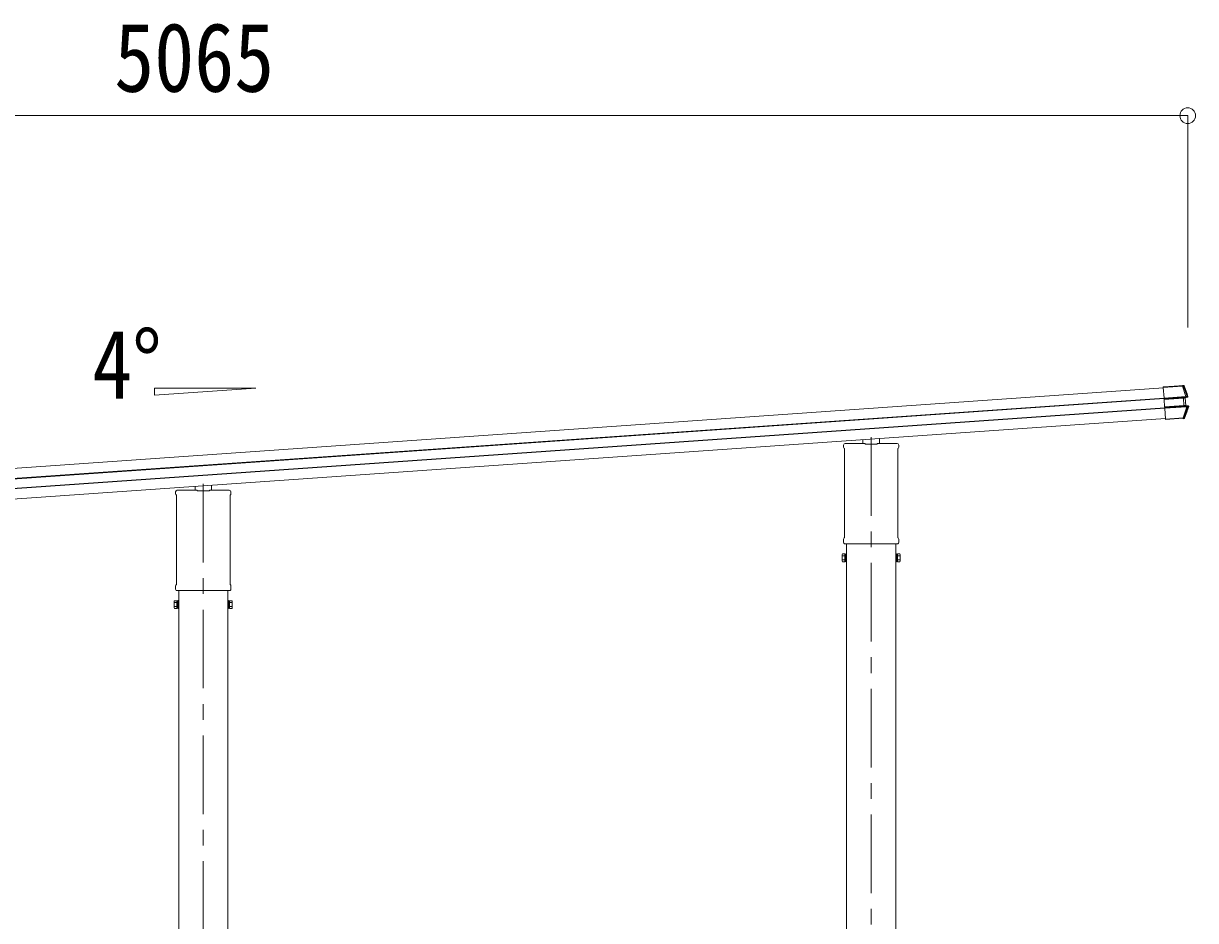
# Model space of a CAD drawing. Units: millimetres at full size, sheet at 1:40; details may follow other scales. Extents: x -11243 to 11243, y -7760 to 7760.
# Drawn here: x 3847 to 6831, y -2990 to -708 of the extents above; entities that cross this region are included whole.
import ezdxf
from ezdxf.enums import TextEntityAlignment as Align

# ---------------------------------------------------------------- set-up
doc = ezdxf.new("R2010")
doc.units = ezdxf.units.MM
doc.header["$LTSCALE"] = 40
doc.header["$PDMODE"] = 32
doc.header["$PDSIZE"] = 40
doc.linetypes.add('CHAIN1', pattern=[8, 5, -1, 1, -1])
doc.layers.add('0-3_ELV2', color=7, linetype='Continuous', lineweight=9)
doc.layers.add('0-6_OTH_LINE', color=6, linetype='Continuous', lineweight=9)
doc.styles.add('ＭＳ ゴシック', font='')
doc.styles.get('ＭＳ ゴシック').set_extended_font_data('MS Gothic')

msp = doc.modelspace()

# ---------------------------------------------------------------- linework, layer by layer
at = {"layer": '0-3_ELV2', "color": 6}
msp.add_line((6810.87, -942.29), (6810.87, -1481.56), dxfattribs=at)
at = {"layer": '0-3_ELV2', "color": 4}
for p, q in [((1850.61, -1977.48), (6748.85, -1634.96)), ((4181.18, -1635.86), (4439.19, -1635.86)), ((4181.18, -1653.91), (4439.19, -1635.86)), ((4181.18, -1635.86), (4181.18, -1653.91)), ((6748.68, -1632.57), (6763.13, -1631.56)), ((6748.7, -1632.78), (6748.68, -1632.57)), ((6748.78, -1633.99), (6748.7, -1632.78)), ((6797.5, -1630.58), (6748.78, -1633.99)), ((6764.13, -1631.48), (6764.23, -1631.24)), ((6800.09, -1628.73), (6764.23, -1631.24)), ((6806.44, -1657.03), (6797.5, -1630.58)), ((6798.65, -1629.27), (6800.09, -1628.73)), ((6800.35, -1630.35), (6809.37, -1656.93)), ((1852.42, -2003.38), (6750.66, -1660.86)), ((1852.52, -2004.77), (6750.76, -1662.26)), ((6750.67, -1660.93), (6806.44, -1657.03)), ((6806.55, -1658.61), (6750.78, -1662.51)), ((6750.86, -1663.65), (6750.78, -1662.51)), ((6750.86, -1663.65), (6799.8, -1660.23)), ((6750.89, -1664.14), (6750.86, -1663.65)), ((6752.23, -1683.34), (6750.89, -1664.14)), ((6799.8, -1660.23), (6799.84, -1660.72)), ((6808.09, -1658.68), (6802.38, -1660.26)), ((6808.09, -1658.68), (6802.38, -1660.26)), ((6804.36, -1660.4), (6802.83, -1660.58)), ((6803.2, -1660.06), (6804.73, -1659.88)), ((6805.7, -1679.6), (6804.36, -1660.4)), ((6804.73, -1659.88), (6810.49, -1658.34)), ((6806.44, -1657.03), (6806.55, -1658.61)), ((6808.16, -1658.66), (6808.09, -1658.68)), ((6810.49, -1658.34), (6808.47, -1658.58)), ((1854.14, -2027.99), (6752.38, -1685.48)), ((1854.24, -2029.41), (6752.48, -1686.89)), ((6752.23, -1683.34), (6801.18, -1679.91)), ((6752.27, -1683.82), (6752.23, -1683.34)), ((6801.21, -1680.4), (6752.27, -1683.82)), ((6752.35, -1685), (6752.27, -1683.82)), ((6752.35, -1685), (6808.29, -1681.09)), ((6752.47, -1686.75), (6752.35, -1685)), ((6808.41, -1682.84), (6752.47, -1686.75)), ((6754.39, -1714.21), (6752.47, -1686.75)), ((6799.16, -1711.08), (6808.41, -1682.84)), ((6801.18, -1679.91), (6801.21, -1680.4)), ((6811.22, -1682.53), (6801.84, -1710.96)), ((6803.76, -1680.01), (6809.81, -1680.8)), ((6804.16, -1679.63), (6805.7, -1679.6)), ((6806.14, -1680.06), (6804.6, -1680.09)), ((6812.26, -1680.81), (6806.14, -1680.06)), ((6808.29, -1681.09), (6808.41, -1682.84)), ((6810.14, -1680.84), (6812.26, -1680.81)), ((1856.05, -2055.29), (6754.29, -1712.77)), ((6754.39, -1714.21), (6799.16, -1711.08)), ((6754.46, -1715.18), (6754.39, -1714.21)), ((6799.23, -1712.05), (6754.46, -1715.18)), ((6799.23, -1712.05), (6799.16, -1711.08)), ((6801.27, -1713.25), (6800.37, -1712.04)), ((5934.92, -1785.47), (5934.92, -1780.72)), ((5936.71, -1788.94), (5936.71, -1788.94)), ((5936.92, -1789.34), (5936.92, -2016.1)), ((5939.17, -1776.47), (5989.17, -1776.47)), ((5984.17, -1776.47), (5984.17, -1766.62)), ((5989.67, -1778.47), (5989.67, -1776.97)), ((6020.67, -1778.47), (5989.67, -1778.47)), ((6020.67, -1776.97), (6020.67, -1778.47)), ((6021.17, -1776.47), (6071.17, -1776.47)), ((6026.17, -1776.47), (6026.17, -1763.69)), ((6073.42, -2016.1), (6073.42, -1789.34)), ((6073.63, -1788.94), (6073.63, -1788.94)), ((6075.42, -1780.72), (6075.42, -1785.47)), ((4234.92, -1904.35), (4234.92, -1899.6)), ((4236.71, -1907.81), (4236.71, -1907.81)), ((4236.92, -1908.22), (4236.92, -2134.97)), ((4239.17, -1895.35), (4289.17, -1895.35)), ((4284.17, -1895.35), (4284.17, -1885.5)), ((4289.67, -1897.35), (4289.67, -1895.85)), ((4320.67, -1897.35), (4289.67, -1897.35)), ((4320.67, -1895.85), (4320.67, -1897.35)), ((4321.17, -1895.35), (4371.17, -1895.35)), ((4326.17, -1895.35), (4326.17, -1882.56)), ((4373.42, -2134.97), (4373.42, -1908.22)), ((4373.63, -1907.81), (4373.63, -1907.81)), ((4375.42, -1899.6), (4375.42, -1904.35)), ((5934.92, -2027.97), (5934.92, -2019.97)), ((5936.71, -2016.5), (5936.71, -2016.5)), ((6073.63, -2016.5), (6073.63, -2016.5)), ((6075.42, -2019.97), (6075.42, -2027.97)), ((5931.17, -2058.87), (5931.93, -2057.56)), ((5938.17, -2057.56), (5931.93, -2057.56)), ((5936.62, -2031.37), (5936.62, -2031.37)), ((5936.92, -2031.47), (5936.9, -2031.47)), ((5936.92, -2031.47), (6073.42, -2031.47)), ((5938.17, -2077.19), (5938.17, -2057.56)), ((5938.17, -2058.17), (5940.67, -2058.17)), ((5942.67, -2031.47), (5942.67, -5123.12)), ((6067.67, -2031.47), (6067.67, -5123.12)), ((6072.17, -2058.17), (6069.67, -2058.17)), ((6072.17, -2077.19), (6072.17, -2057.56)), ((6072.17, -2057.56), (6078.41, -2057.56)), ((6073.44, -2031.47), (6073.42, -2031.47)), ((6079.17, -2058.87), (6078.41, -2057.56)), ((5931.17, -2058.87), (5931.17, -2075.87)), ((5931.17, -2075.87), (5931.93, -2077.19)), ((5938.17, -2062.46), (5931.93, -2062.46)), ((5938.17, -2072.28), (5931.93, -2072.28)), ((5938.17, -2077.19), (5931.93, -2077.19)), ((5940.67, -2076.57), (5938.17, -2076.57)), ((6067.67, -2077.87), (6069.67, -2077.87)), ((6069.67, -2076.57), (6072.17, -2076.57)), ((6072.17, -2062.46), (6078.41, -2062.46)), ((6072.17, -2072.28), (6078.41, -2072.28)), ((6072.17, -2077.19), (6078.41, -2077.19)), ((6079.17, -2075.87), (6078.41, -2077.19)), ((6079.17, -2058.87), (6079.17, -2075.87)), ((4234.92, -2146.85), (4234.92, -2138.85)), ((4236.71, -2135.38), (4236.71, -2135.38)), ((4373.63, -2135.38), (4373.63, -2135.38)), ((4375.42, -2138.85), (4375.42, -2146.85)), ((4231.17, -2177.75), (4231.93, -2176.43)), ((4231.17, -2177.75), (4231.17, -2194.75)), ((4238.17, -2176.43), (4231.93, -2176.43)), ((4236.62, -2150.25), (4236.62, -2150.24)), ((4236.92, -2150.35), (4236.9, -2150.35)), ((4236.92, -2150.35), (4373.42, -2150.35)), ((4238.17, -2196.06), (4238.17, -2176.43)), ((4238.17, -2177.05), (4240.67, -2177.05)), ((4242.67, -2150.35), (4242.67, -5123.12)), ((4367.67, -2150.35), (4367.67, -5123.12)), ((4372.17, -2177.05), (4369.67, -2177.05)), ((4372.17, -2196.06), (4372.17, -2176.43)), ((4372.17, -2176.43), (4378.41, -2176.43)), ((4373.44, -2150.35), (4373.42, -2150.35)), ((4379.17, -2177.75), (4378.41, -2176.43)), ((4379.17, -2177.75), (4379.17, -2194.75)), ((4231.17, -2194.75), (4231.93, -2196.06)), ((4238.17, -2181.34), (4231.93, -2181.34)), ((4238.17, -2191.15), (4231.93, -2191.15)), ((4238.17, -2196.06), (4231.93, -2196.06)), ((4240.67, -2195.45), (4238.17, -2195.45)), ((4367.67, -2196.75), (4369.67, -2196.75)), ((4369.67, -2195.45), (4372.17, -2195.45)), ((4372.17, -2181.34), (4378.41, -2181.34)), ((4372.17, -2191.15), (4378.41, -2191.15)), ((4372.17, -2196.06), (4378.41, -2196.06)), ((4379.17, -2194.75), (4378.41, -2196.06))]:
    msp.add_line(p, q, dxfattribs=at)
at = {"layer": '0-3_ELV2', "color": 5, "linetype": 'CHAIN1'}
for p, q in [((6005.17, -1760.54), (6005.17, -5173.73)), ((4305.17, -1879.42), (4305.17, -5173.73))]:
    msp.add_line(p, q, dxfattribs=at)
at = {"layer": '0-3_ELV2', "color": 4}
for points in [[(6748.7, -1632.78), (6797.42, -1629.38), (6797.5, -1630.58)], [(6750.78, -1662.51), (6750.67, -1660.93), (6748.78, -1633.99)], [(6797.42, -1629.38), (6797.69, -1629.36), (6797.94, -1629.34), (6798.17, -1629.32), (6798.36, -1629.3), (6798.51, -1629.29), (6798.61, -1629.28), (6798.65, -1629.27)], [(6800.35, -1630.35), (6800.3, -1630.31), (6800.21, -1630.28), (6800.08, -1630.27), (6799.93, -1630.26), (6799.74, -1630.26), (6799.53, -1630.27), (6799.29, -1630.29), (6799.03, -1630.31), (6798.75, -1630.35), (6798.45, -1630.4), (6798.14, -1630.45), (6797.83, -1630.51), (6797.5, -1630.58)], [(6800.09, -1628.73), (6800.52, -1628.76), (6800.93, -1628.89), (6801.29, -1629.12), (6801.59, -1629.43), (6801.79, -1629.81)], [(6801.79, -1629.81), (6801.6, -1629.88), (6800.82, -1630.17), (6800.35, -1630.35)], [(6801.18, -1679.91), (6799.84, -1660.72), (6750.89, -1664.14)], [(6802.37, -1660.27), (6802.21, -1660.37), (6802.11, -1660.56), (6802.09, -1660.79)], [(6802.38, -1660.26), (6802.38, -1660.27), (6802.38, -1660.27), (6802.38, -1660.27), (6802.38, -1660.27), (6802.38, -1660.27), (6802.38, -1660.27), (6802.38, -1660.27), (6802.38, -1660.27), (6802.37, -1660.27), (6802.37, -1660.27), (6802.37, -1660.27), (6802.37, -1660.27), (6802.37, -1660.27), (6802.37, -1660.27), (6802.37, -1660.27), (6802.37, -1660.27)], [(6806.44, -1657.03), (6806.86, -1656.97), (6807.26, -1656.92), (6807.66, -1656.89), (6808.03, -1656.87), (6808.37, -1656.87), (6808.67, -1656.88), (6808.93, -1656.91)], [(6808.09, -1658.68), (6807.95, -1658.65), (6807.77, -1658.62), (6807.56, -1658.6), (6807.33, -1658.59), (6807.08, -1658.59), (6806.82, -1658.6), (6806.55, -1658.61)], [(6808.16, -1658.66), (6808.32, -1658.6), (6808.48, -1658.51), (6808.62, -1658.39), (6808.74, -1658.25), (6808.84, -1658.08), (6808.92, -1657.9), (6808.98, -1657.71), (6809.01, -1657.51), (6809.01, -1657.3), (6808.98, -1657.1), (6808.93, -1656.91)], [(6808.93, -1656.91), (6809.15, -1656.89), (6809.29, -1656.9), (6809.37, -1656.93)], [(6809.37, -1656.93), (6809.53, -1656.91), (6810.17, -1656.83), (6811.39, -1656.68)], [(6811.39, -1656.68), (6811.44, -1656.91), (6811.45, -1657.14), (6811.42, -1657.38), (6811.34, -1657.6), (6811.23, -1657.8), (6811.09, -1657.99), (6810.91, -1658.14), (6810.71, -1658.26), (6810.49, -1658.34)], [(6803.75, -1680), (6803.58, -1679.93), (6803.45, -1679.75), (6803.4, -1679.53)], [(6803.75, -1680), (6803.75, -1680), (6803.75, -1680), (6803.75, -1680), (6803.75, -1680), (6803.75, -1680), (6803.75, -1680), (6803.76, -1680), (6803.76, -1680), (6803.76, -1680), (6803.76, -1680), (6803.76, -1680), (6803.76, -1680), (6803.76, -1680.01), (6803.76, -1680.01), (6803.76, -1680.01), (6803.76, -1680.01)], [(6808.29, -1681.09), (6808.56, -1681.06), (6808.82, -1681.03), (6809.07, -1681), (6809.3, -1680.96), (6809.5, -1680.91), (6809.67, -1680.86), (6809.81, -1680.8)], [(6810.87, -1682.64), (6810.63, -1682.71), (6810.33, -1682.77), (6810, -1682.82), (6809.63, -1682.85), (6809.24, -1682.86), (6808.83, -1682.86), (6808.41, -1682.84)], [(6809.81, -1680.8), (6809.89, -1680.81), (6810.08, -1680.86), (6810.27, -1680.94), (6810.44, -1681.05), (6810.59, -1681.2), (6810.72, -1681.37), (6810.83, -1681.56), (6810.9, -1681.77), (6810.94, -1681.99), (6810.95, -1682.21), (6810.93, -1682.43), (6810.87, -1682.64)], [(6809.89, -1680.81), (6810.02, -1680.83), (6810.1, -1680.83), (6810.14, -1680.84)], [(6811.22, -1682.53), (6811.15, -1682.58), (6811.03, -1682.61), (6810.87, -1682.64)], [(6813.34, -1682.5), (6813.17, -1682.5), (6812.5, -1682.51), (6811.22, -1682.53)], [(6812.26, -1680.81), (6812.46, -1680.85), (6812.66, -1680.92), (6812.84, -1681.03), (6813, -1681.16), (6813.14, -1681.31), (6813.25, -1681.49), (6813.33, -1681.68), (6813.38, -1681.88), (6813.4, -1682.09), (6813.39, -1682.29), (6813.34, -1682.5)], [(6798.08, -1712.28), (6754.47, -1715.33), (6754.46, -1715.18)], [(6801.27, -1713.25), (6799.5, -1713.38), (6799.08, -1712.27)], [(6799.16, -1711.08), (6799.47, -1711.11), (6799.77, -1711.14), (6800.06, -1711.16), (6800.34, -1711.17), (6800.6, -1711.18), (6800.84, -1711.18), (6801.06, -1711.17), (6801.26, -1711.15), (6801.44, -1711.12), (6801.58, -1711.09), (6801.7, -1711.06), (6801.78, -1711.01), (6801.84, -1710.96)], [(6800.37, -1712.04), (6800.34, -1712.02), (6800.26, -1712.02), (6800.12, -1712.01), (6799.94, -1712.01), (6799.73, -1712.02), (6799.49, -1712.03), (6799.23, -1712.05)], [(6802.73, -1712.18), (6802.61, -1712.43), (6802.45, -1712.65), (6802.26, -1712.84), (6802.04, -1713.01), (6801.8, -1713.13), (6801.54, -1713.21), (6801.27, -1713.25)], [(6801.84, -1710.96), (6801.98, -1711.16), (6802.56, -1711.95), (6802.73, -1712.18)], [(5936.73, -2031.43), (5936.67, -2031.41), (5936.62, -2031.37)], [(5936.9, -2031.47), (5936.74, -2031.44), (5936.73, -2031.43)], [(6069.67, -2077.87), (6069.67, -2056.87), (6067.67, -2056.87)], [(6073.61, -2031.43), (6073.45, -2031.47), (6073.44, -2031.47)], [(6073.72, -2031.37), (6073.72, -2031.37), (6073.61, -2031.43)], [(4236.73, -2150.31), (4236.68, -2150.28), (4236.62, -2150.25)], [(4236.9, -2150.35), (4236.74, -2150.31), (4236.73, -2150.31)], [(4369.67, -2196.75), (4369.67, -2175.75), (4367.67, -2175.75)], [(4373.61, -2150.31), (4373.45, -2150.34), (4373.44, -2150.35)], [(4373.72, -2150.24), (4373.72, -2150.25), (4373.61, -2150.31)]]:
    msp.add_lwpolyline(points, dxfattribs=at)
for points in [[(5940.67, -2077.87), (5940.67, -2056.87), (5942.67, -2056.87), (5942.67, -2077.87)], [(4240.67, -2196.75), (4240.67, -2175.75), (4242.67, -2175.75), (4242.67, -2196.75)]]:
    msp.add_lwpolyline(points, close=True, dxfattribs=at)
for centre, radius, start, end in [((6798.77, -1630.97), 1.7, 21.24384, 93.90244), ((6334.01, -1811.98), 502, 18.0204, 21.27757), ((6803.33, -1660.55), 0.5, 105.07473, 184.05239), ((6808.14, -1657.33), 1.3, 285.09292, 18.07159), ((6335.55, -1528.47), 502, 338.53316, 342.13183), ((6804.66, -1679.59), 0.5, 183.94761, 262.92527), ((6809.98, -1682.13), 1.3, 342.07517, 82.89229), ((6800.25, -1710.34), 1.7, 274.14537, 338.48025), ((5939.17, -1780.72), 4.25, 90, 180), ((5939.17, -1785.47), 4.25, 180, 234.62358), ((5936.42, -1789.34), 0.5, 0.0463, 54.58271), ((6071.17, -1780.72), 4.25, 0, 90), ((6073.92, -1789.34), 0.5, 125.41729, 179.9537), ((6071.17, -1785.47), 4.25, 305.37642, 0), ((4239.17, -1899.6), 4.25, 90, 180), ((4239.17, -1904.35), 4.25, 180, 234.62358), ((4236.42, -1908.22), 0.5, 0.0463, 54.58271), ((4371.17, -1899.6), 4.25, 0, 90), ((4373.92, -1908.22), 0.5, 125.41729, 179.9537), ((4371.17, -1904.35), 4.25, 305.37642, 0), ((5939.17, -2019.97), 4.25, 125.37642, 180), ((5939.17, -2027.97), 4.25, 180, 233.11111), ((5936.42, -2016.1), 0.5, 305.4181, 359.95288), ((6073.92, -2016.1), 0.5, 180.04713, 234.58188), ((6071.17, -2019.97), 4.25, 0, 54.62358), ((6071.17, -2027.97), 4.25, 306.88889, 0), ((5935.51, -2060.01), 4.34, 145.61575, 214.38425), ((6074.82, -2060.01), 4.34, 325.61575, 34.38425), ((5935.51, -2074.73), 4.34, 145.61575, 214.38425), ((5947.41, -2067.37), 16.24, 162.41205, 197.58795), ((6062.93, -2067.37), 16.24, 342.41205, 17.58795), ((6074.82, -2074.73), 4.34, 325.61575, 34.38425), ((4239.17, -2138.85), 4.25, 125.37642, 180), ((4239.17, -2146.85), 4.25, 180, 233.11111), ((4236.42, -2134.97), 0.5, 305.4181, 359.95288), ((4373.92, -2134.97), 0.5, 180.04713, 234.58188), ((4371.17, -2138.85), 4.25, 0, 54.62358), ((4371.17, -2146.85), 4.25, 306.88889, 0), ((4235.52, -2178.88), 4.34, 145.61575, 214.38425), ((4374.83, -2178.88), 4.34, 325.61575, 34.38425), ((4247.41, -2186.25), 16.24, 162.41205, 197.58795), ((4235.52, -2193.61), 4.34, 145.61575, 214.38425), ((4362.93, -2186.25), 16.24, 342.41205, 17.58795), ((4374.83, -2193.61), 4.34, 325.61575, 34.38425)]:
    msp.add_arc(centre, radius, start, end, dxfattribs=at)
for centre, major_axis, ratio, start_param, end_param in [((6763.13, -1631.55), (0.998, 0.07), 0.017595, 4.7122274, 6.2743886), ((6799.85, -1660.91), (3.49, 0.24), 0.19438, 0.7466997, 1.5707963), ((6799.88, -1661.39), (2.99, 0.21), 0.226777, 0.7278121, 1.5707963), ((6799.89, -1661.47), (2.95, 0.89), 0.009865, 0.0588492, 0.7255749), ((6799.76, -1660.99), (3.44, 0.92), 0.008567, 0.0594212, 0.7073573), ((6804.86, -1660.36), (-0.497, -0.059), 0.99813, 4.8556519, 6.2342892), ((6801.13, -1679.23), (2.99, 0.21), 0.226777, 4.712389, 5.5553732), ((6801.16, -1679.72), (3.49, 0.24), 0.19438, 4.712389, 5.5364856), ((6801.13, -1679.16), (3.04, -0.47), 0.009865, 5.5576105, 6.2243361), ((6801.06, -1679.65), (3.54, -0.43), 0.008567, 5.575828, 6.2237641), ((6806.2, -1679.56), (-0.501, -0.01), 0.99813, 0.0488961, 1.4275334), ((6798.09, -1712.34), (0.998, 0.07), 0.06113, 0.0179792, 1.5712474), ((5989.23, -1776.91), (0.481, -0.181), 0.828259, 1.9947436, 1.996569), ((5989.17, -1776.97), (0.354, 0.354), 0.999467, 5.4996506, 7.06672), ((5989.23, -1776.91), (-0.181, 0.481), 0.828259, 4.2866163, 4.2884417), ((6021.17, -1776.97), (0.354, -0.354), 0.999467, 2.358058, 3.9251274), ((6021.11, -1776.91), (0.181, 0.481), 0.828259, 1.9947436, 1.996569), ((6021.11, -1776.91), (0.481, 0.181), 0.828259, 1.1450236, 1.146849), ((4289.23, -1895.78), (0.481, -0.181), 0.828259, 1.9947436, 1.996569), ((4289.17, -1895.85), (0.354, 0.354), 0.999467, 5.4996506, 7.06672), ((4289.23, -1895.78), (-0.181, 0.481), 0.828259, 4.2866163, 4.2884417), ((4321.17, -1895.85), (0.354, -0.354), 0.999467, 2.358058, 3.9251274), ((4321.11, -1895.78), (0.181, 0.481), 0.828259, 1.9947436, 1.996569), ((4321.11, -1895.78), (0.481, 0.181), 0.828259, 1.1450236, 1.146849)]:
    msp.add_ellipse(centre, major_axis=major_axis, ratio=ratio, start_param=start_param, end_param=end_param, dxfattribs=at)
at = {"layer": '0-3_ELV2', "color": 6}
msp.add_point((6810.87, -942.29), dxfattribs=at)
at = {"layer": '0-6_OTH_LINE'}
msp.add_line((6810.87, -942.29), (1746.34, -942.29), dxfattribs=at)

# ---------------------------------------------------------------- texts
at = {"layer": '0-3_ELV2', "style": 'ＭＳ ゴシック', "width": 0.85}
for s, p in [('5065', (4078.61, -934.29)), ('4°', (4022.48, -1715.62))]:
    msp.add_text(s, height=176, dxfattribs=at).set_placement(p, align=Align.BOTTOM_LEFT)

doc.saveas('drawing.dxf')
